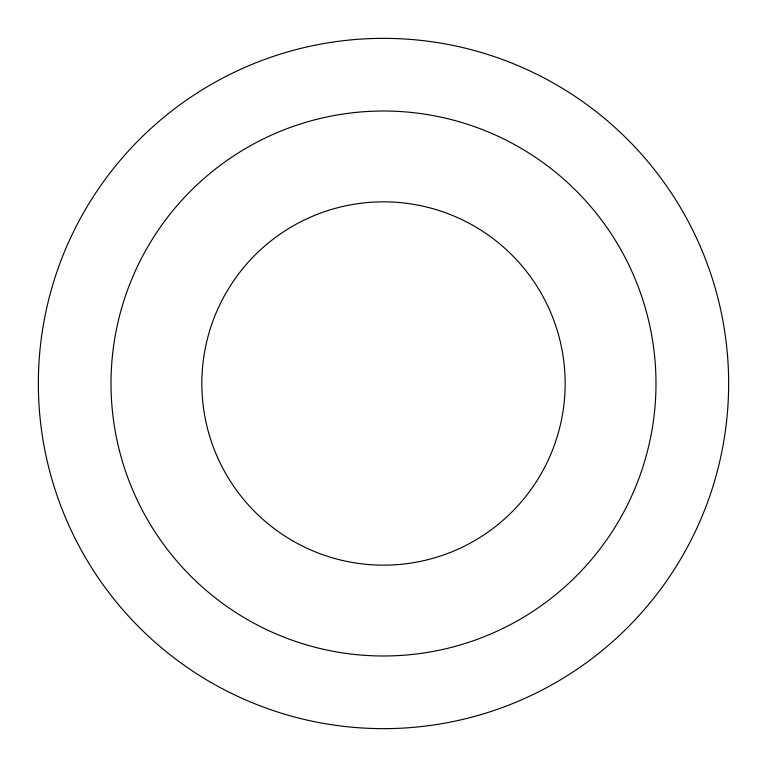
<?xml version="1.0" encoding="UTF-8"?>
<svg xmlns="http://www.w3.org/2000/svg" width="767" height="767" viewBox="0 0 767 767"><rect width="100%" height="100%" fill="white"/><g stroke="black" fill="none" stroke-linecap="round" stroke-linejoin="round"><path stroke-width="1.15" d="M210.925 682.409A345.15 345.15 0 0 0 728.65 383.5A345.15 345.15 0 0 0 210.925 84.591A345.15 345.15 0 0 0 210.925 682.409M292.668 540.821A181.654 181.654 0 0 0 565.154 383.5A181.654 181.654 0 0 0 292.668 226.179A181.654 181.654 0 0 0 292.668 540.821M247.252 619.477A272.486 272.486 0 0 0 655.986 383.5A272.486 272.486 0 0 0 247.252 147.523A272.486 272.486 0 0 0 247.252 619.477"/></g></svg>
